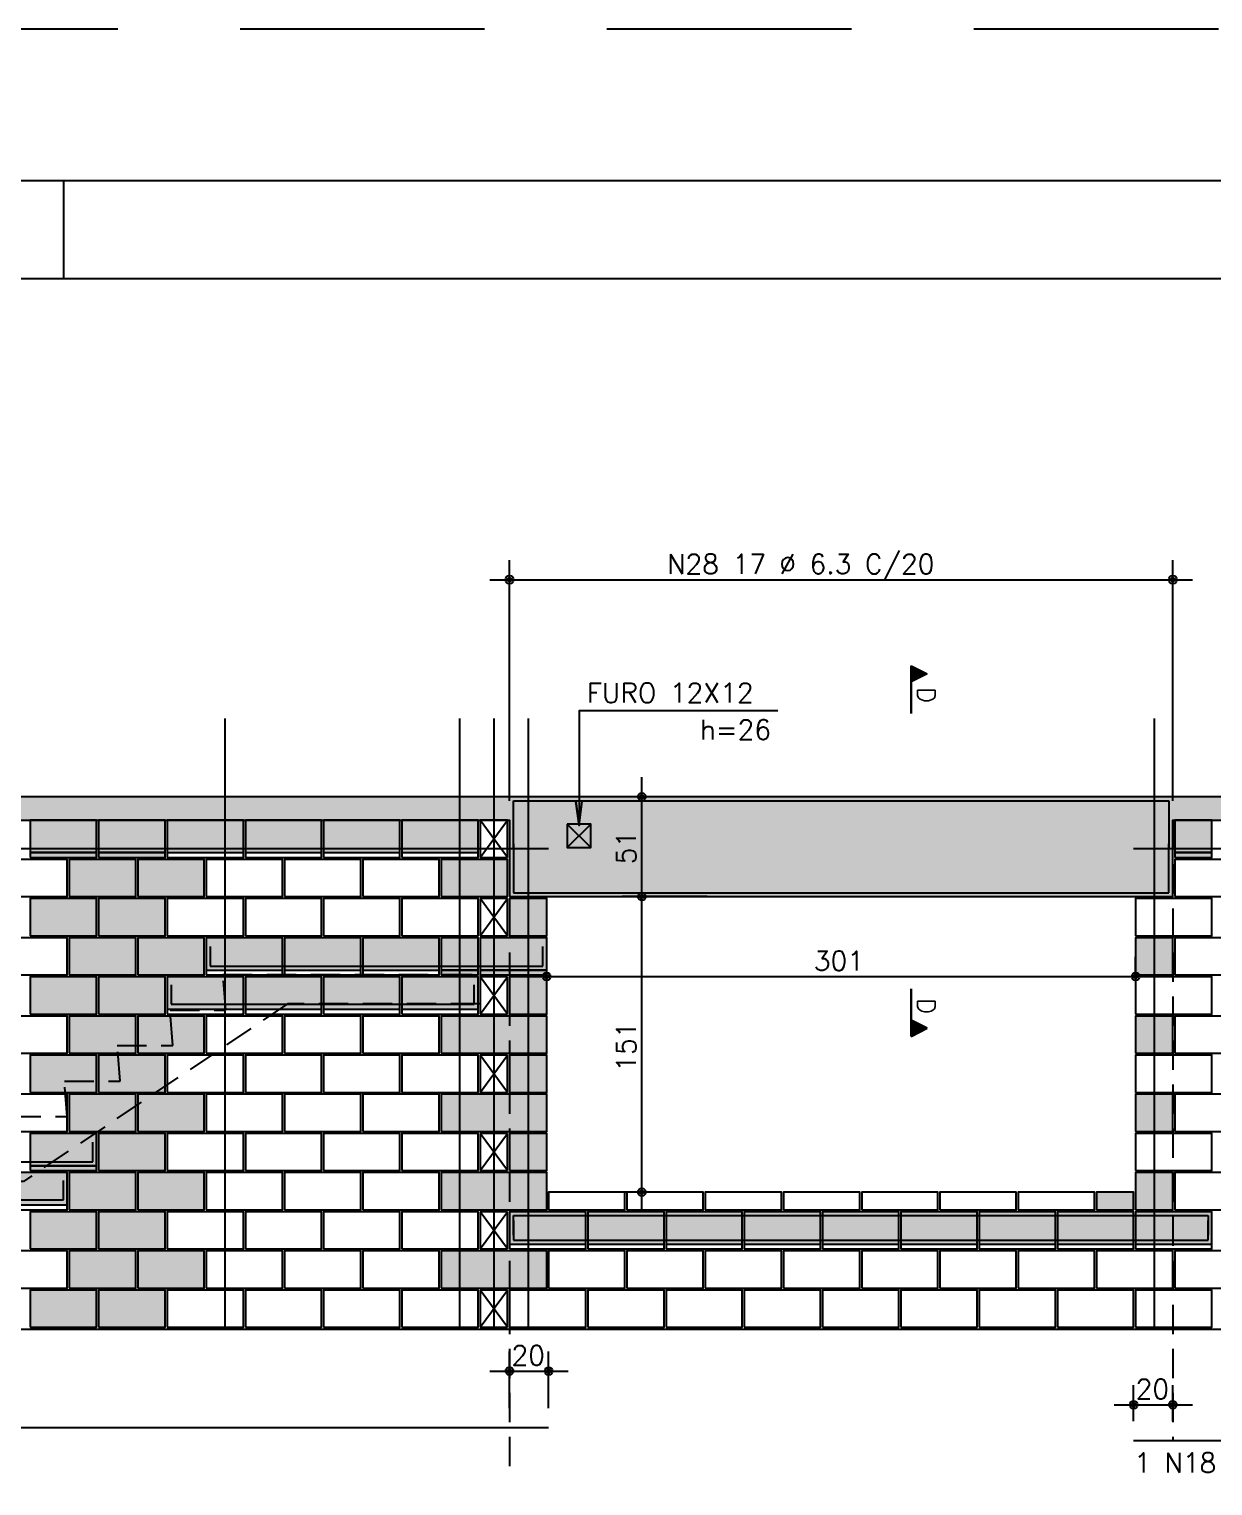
# Model space of a CAD drawing. Extents: x -3 to 120, y -1 to 61.
# Drawn here: x 33.04 to 45.14, y 46.36 to 61.24 of the extents above; entities that cross this region are included whole.
import ezdxf

# ---------------------------------------------------------------- set-up
doc = ezdxf.new("R2010")
doc.units = 0
doc.header["$MEASUREMENT"] = 0
doc.linetypes.add('ESTILO_TQS_0001', pattern=[0.45, 0.3, -0.15])
doc.linetypes.add('HIDDEN', pattern=[0.375, 0.25, -0.125])
doc.layers.get('0').update_dxf_attribs({"linetype": 'CONTINUOUS'})
doc.layers.get('Defpoints').update_dxf_attribs({"linetype": 'CONTINUOUS'})
for name, color, linetype in [('ARQ_FOLHA', 7, 'CONTINUOUS'), ('PENA_01', 1, 'CONTINUOUS'), ('PENA_02', 2, 'CONTINUOUS'), ('PENA_03', 3, 'CONTINUOUS'), ('PENA_05', 5, 'CONTINUOUS'), ('PENA_09', 254, 'CONTINUOUS'), ('PENA_11', 252, 'CONTINUOUS'), ('PENA_19', 240, 'CONTINUOUS'), ('PENA_21', 100, 'CONTINUOUS'), ('PENA_23', 50, 'CONTINUOUS')]:
    doc.layers.add(name, color=color, linetype=linetype)
doc.styles.get("Standard").update_dxf_attribs({"font": 'ROMANS.SHX'})

# ---------------------------------------------------------------- blocks, each defined once
blk = doc.blocks.new('FOLHA A1+1 - 1102 X 594')
at = {"layer": 'ARQ_FOLHA', "color": 1}
blk.add_line((-848.5, 584), (-848.5, 594), dxfattribs=at)
for points in [[(-1189, 0), (0, 0), (0, 594), (-1189, 594)], [(-1164, 10), (-10, 10), (-10, 584), (-1164, 584)]]:
    blk.add_lwpolyline(points, close=True, dxfattribs=at)
at = {"layer": 'Defpoints', "color": 8, "linetype": 'HIDDEN', "ltscale": 100}
blk.add_lwpolyline([(-1208.5, 609.5), (-1208.5, -15.5), (19.5, -15.5), (19.5, 609.5)], close=True, dxfattribs=at)

msp = doc.modelspace()

# ---------------------------------------------------------------- linework, layer by layer
at = {"layer": 'PENA_01', "linetype": 'Continuous'}
for p, q in [((37.95, 53.358), (37.95, 55.816)), ((44.73, 53.358), (44.73, 55.816)), ((37.75, 55.616), (44.93, 55.616)), ((39.303, 52.178), (39.303, 53.598)), ((39.691, 53.398), (39.103, 53.398)), ((38.54, 53.118), (38.78, 52.878)), ((38.78, 53.118), (38.54, 52.878)), ((33.05, 52.828), (33.73, 52.828)), ((33.75, 52.828), (34.43, 52.828)), ((34.45, 52.828), (35.23, 52.828)), ((35.25, 52.828), (36.03, 52.828)), ((36.05, 52.828), (36.83, 52.828)), ((36.85, 52.828), (37.63, 52.828)), ((44.75, 52.828), (45.13, 52.828)), ((39.303, 49.158), (39.303, 52.578)), ((39.972, 52.378), (39.103, 52.378)), ((39.595, 52.378), (39.103, 52.378)), ((38.33, 51.568), (38.33, 51.762)), ((44.35, 51.568), (44.35, 51.762)), ((34.85, 51.628), (35.63, 51.628)), ((35.65, 51.628), (36.43, 51.628)), ((36.45, 51.628), (37.23, 51.628)), ((37.25, 51.628), (37.63, 51.628)), ((37.65, 51.628), (38.33, 51.628)), ((38.13, 51.562), (44.55, 51.562)), ((34.45, 51.228), (35.23, 51.228)), ((35.25, 51.228), (36.03, 51.228)), ((36.05, 51.228), (36.83, 51.228)), ((36.85, 51.228), (37.63, 51.228)), ((33.05, 49.628), (33.73, 49.628)), ((39.567, 49.358), (39.103, 49.358)), ((32.65, 49.228), (33.43, 49.228)), ((37.95, 48.828), (38.73, 48.828)), ((38.75, 48.828), (39.53, 48.828)), ((39.55, 48.828), (40.33, 48.828)), ((40.35, 48.828), (41.13, 48.828)), ((41.15, 48.828), (41.93, 48.828)), ((41.95, 48.828), (42.73, 48.828)), ((42.75, 48.828), (43.53, 48.828)), ((43.55, 48.828), (44.33, 48.828)), ((44.35, 48.828), (45.13, 48.828)), ((37.95, 47.152), (37.95, 47.73)), ((38.35, 47.152), (38.35, 47.73)), ((37.75, 47.53), (38.55, 47.53)), ((44.33, 47.019), (44.33, 47.386)), ((44.73, 47.019), (44.73, 47.386)), ((44.13, 47.186), (44.93, 47.186))]:
    msp.add_line(p, q, dxfattribs=at)
at = {"layer": 'PENA_01', "linetype": 'ESTILO_TQS_0001'}
for p, q in [((37.95, 53.158), (37.95, 46.431)), ((44.73, 53.158), (44.73, 46.819))]:
    msp.add_line(p, q, dxfattribs=at)
at = {"layer": 'PENA_01', "linetype": 'Continuous'}
msp.add_lwpolyline([(38.54, 53.118), (38.54, 52.878), (38.78, 52.878), (38.78, 53.118), (38.54, 53.118)], dxfattribs=at)
at = {"layer": 'PENA_01', "linetype": 'ESTILO_TQS_0001'}
msp.add_lwpolyline([(35.681, 51.281), (32.981, 49.468), (30.23, 49.468), (30.23, 49.768), (32.89, 49.768), (32.86, 50.131), (33.43, 50.131), (33.4, 50.493), (33.97, 50.493), (33.94, 50.856), (34.51, 50.856), (34.48, 51.219), (35.05, 51.219), (35.02, 51.581), (37.65, 51.581), (37.65, 51.281), (35.681, 51.281)], dxfattribs=at)
at = {"layer": 'PENA_02', "linetype": 'Continuous'}
for p, q in [((37.93, 53.158), (37.65, 53.158)), ((37.65, 53.158), (37.65, 52.778)), ((37.93, 52.778), (37.93, 53.158)), ((37.65, 52.778), (37.93, 52.778)), ((37.93, 52.358), (37.65, 52.358)), ((37.65, 52.358), (37.65, 51.978)), ((37.93, 51.978), (37.93, 52.358)), ((37.65, 51.978), (37.93, 51.978)), ((37.93, 51.558), (37.65, 51.558)), ((37.65, 51.558), (37.65, 51.178)), ((37.93, 51.178), (37.93, 51.558)), ((37.65, 51.178), (37.93, 51.178)), ((37.93, 50.758), (37.65, 50.758)), ((37.65, 50.758), (37.65, 50.378)), ((37.93, 50.378), (37.93, 50.758)), ((37.65, 50.378), (37.93, 50.378)), ((37.93, 49.958), (37.65, 49.958)), ((37.65, 49.958), (37.65, 49.578)), ((37.93, 49.578), (37.93, 49.958)), ((37.65, 49.578), (37.93, 49.578)), ((37.93, 49.158), (37.65, 49.158)), ((37.65, 49.158), (37.65, 48.778)), ((37.93, 48.778), (37.93, 49.158)), ((37.65, 48.778), (37.93, 48.778)), ((37.93, 48.358), (37.65, 48.358)), ((37.65, 48.358), (37.65, 47.978)), ((37.93, 47.978), (37.93, 48.358)), ((5.33, 47.958), (53.63, 47.958)), ((37.65, 47.978), (37.93, 47.978))]:
    msp.add_line(p, q, dxfattribs=at)
for points in [[(37.95, 52.378), (44.73, 52.378), (44.73, 53.158), (47.15, 53.158), (47.15, 52.378), (52.13, 52.378), (52.13, 53.158), (53.63, 53.158), (53.63, 53.398), (5.33, 53.398), (5.33, 47.958), (5.93, 47.958), (5.93, 53.158), (37.95, 53.158), (37.95, 52.378)], [(33.05, 52.778), (33.73, 52.778), (33.73, 53.158), (33.05, 53.158), (33.05, 52.778)], [(33.75, 52.778), (34.43, 52.778), (34.43, 53.158), (33.75, 53.158), (33.75, 52.778)], [(34.45, 52.778), (35.23, 52.778), (35.23, 53.158), (34.45, 53.158), (34.45, 52.778)], [(35.25, 52.778), (36.03, 52.778), (36.03, 53.158), (35.25, 53.158), (35.25, 52.778)], [(36.05, 52.778), (36.83, 52.778), (36.83, 53.158), (36.05, 53.158), (36.05, 52.778)], [(36.85, 52.778), (37.63, 52.778), (37.63, 53.158), (36.85, 53.158), (36.85, 52.778)], [(44.75, 52.778), (45.13, 52.778), (45.13, 53.158), (44.75, 53.158), (44.75, 52.778)], [(32.65, 52.378), (33.43, 52.378), (33.43, 52.758), (32.65, 52.758), (32.65, 52.378)], [(33.45, 52.378), (34.13, 52.378), (34.13, 52.758), (33.45, 52.758), (33.45, 52.378)], [(34.15, 52.378), (34.83, 52.378), (34.83, 52.758), (34.15, 52.758), (34.15, 52.378)], [(34.85, 52.378), (35.63, 52.378), (35.63, 52.758), (34.85, 52.758), (34.85, 52.378)], [(35.65, 52.378), (36.43, 52.378), (36.43, 52.758), (35.65, 52.758), (35.65, 52.378)], [(36.45, 52.378), (37.23, 52.378), (37.23, 52.758), (36.45, 52.758), (36.45, 52.378)], [(37.25, 52.378), (37.93, 52.378), (37.93, 52.758), (37.25, 52.758), (37.25, 52.378)], [(44.75, 52.378), (45.53, 52.378), (45.53, 52.758), (44.75, 52.758), (44.75, 52.378)], [(33.05, 51.978), (33.73, 51.978), (33.73, 52.358), (33.05, 52.358), (33.05, 51.978)], [(33.75, 51.978), (34.43, 51.978), (34.43, 52.358), (33.75, 52.358), (33.75, 51.978)], [(34.45, 51.978), (35.23, 51.978), (35.23, 52.358), (34.45, 52.358), (34.45, 51.978)], [(35.25, 51.978), (36.03, 51.978), (36.03, 52.358), (35.25, 52.358), (35.25, 51.978)], [(36.05, 51.978), (36.83, 51.978), (36.83, 52.358), (36.05, 52.358), (36.05, 51.978)], [(36.85, 51.978), (37.63, 51.978), (37.63, 52.358), (36.85, 52.358), (36.85, 51.978)], [(37.95, 51.978), (38.33, 51.978), (38.33, 52.358), (37.95, 52.358), (37.95, 51.978)], [(44.35, 51.978), (45.13, 51.978), (45.13, 52.358), (44.35, 52.358), (44.35, 51.978)], [(32.65, 51.578), (33.43, 51.578), (33.43, 51.958), (32.65, 51.958), (32.65, 51.578)], [(33.45, 51.578), (34.13, 51.578), (34.13, 51.958), (33.45, 51.958), (33.45, 51.578)], [(34.15, 51.578), (34.83, 51.578), (34.83, 51.958), (34.15, 51.958), (34.15, 51.578)], [(34.85, 51.578), (35.63, 51.578), (35.63, 51.958), (34.85, 51.958), (34.85, 51.578)], [(35.65, 51.578), (36.43, 51.578), (36.43, 51.958), (35.65, 51.958), (35.65, 51.578)], [(36.45, 51.578), (37.23, 51.578), (37.23, 51.958), (36.45, 51.958), (36.45, 51.578)], [(37.25, 51.578), (37.63, 51.578), (37.63, 51.958), (37.25, 51.958), (37.25, 51.578)], [(37.65, 51.578), (38.33, 51.578), (38.33, 51.958), (37.65, 51.958), (37.65, 51.578)], [(44.35, 51.578), (44.73, 51.578), (44.73, 51.958), (44.35, 51.958), (44.35, 51.578)], [(44.75, 51.578), (45.53, 51.578), (45.53, 51.958), (44.75, 51.958), (44.75, 51.578)], [(33.05, 51.178), (33.73, 51.178), (33.73, 51.558), (33.05, 51.558), (33.05, 51.178)], [(33.75, 51.178), (34.43, 51.178), (34.43, 51.558), (33.75, 51.558), (33.75, 51.178)], [(34.45, 51.178), (35.23, 51.178), (35.23, 51.558), (34.45, 51.558), (34.45, 51.178)], [(35.25, 51.178), (36.03, 51.178), (36.03, 51.558), (35.25, 51.558), (35.25, 51.178)], [(36.05, 51.178), (36.83, 51.178), (36.83, 51.558), (36.05, 51.558), (36.05, 51.178)], [(36.85, 51.178), (37.63, 51.178), (37.63, 51.558), (36.85, 51.558), (36.85, 51.178)], [(37.95, 51.178), (38.33, 51.178), (38.33, 51.558), (37.95, 51.558), (37.95, 51.178)], [(44.35, 51.178), (45.13, 51.178), (45.13, 51.558), (44.35, 51.558), (44.35, 51.178)], [(32.65, 50.778), (33.43, 50.778), (33.43, 51.158), (32.65, 51.158), (32.65, 50.778)], [(33.45, 50.778), (34.13, 50.778), (34.13, 51.158), (33.45, 51.158), (33.45, 50.778)], [(34.15, 50.778), (34.83, 50.778), (34.83, 51.158), (34.15, 51.158), (34.15, 50.778)], [(34.85, 50.778), (35.63, 50.778), (35.63, 51.158), (34.85, 51.158), (34.85, 50.778)], [(35.65, 50.778), (36.43, 50.778), (36.43, 51.158), (35.65, 51.158), (35.65, 50.778)], [(36.45, 50.778), (37.23, 50.778), (37.23, 51.158), (36.45, 51.158), (36.45, 50.778)], [(37.25, 50.778), (38.33, 50.778), (38.33, 51.158), (37.25, 51.158), (37.25, 50.778)], [(44.35, 50.778), (44.73, 50.778), (44.73, 51.158), (44.35, 51.158), (44.35, 50.778)], [(44.75, 50.778), (45.53, 50.778), (45.53, 51.158), (44.75, 51.158), (44.75, 50.778)], [(33.05, 50.378), (33.73, 50.378), (33.73, 50.758), (33.05, 50.758), (33.05, 50.378)], [(33.75, 50.378), (34.43, 50.378), (34.43, 50.758), (33.75, 50.758), (33.75, 50.378)], [(34.45, 50.378), (35.23, 50.378), (35.23, 50.758), (34.45, 50.758), (34.45, 50.378)], [(35.25, 50.378), (36.03, 50.378), (36.03, 50.758), (35.25, 50.758), (35.25, 50.378)], [(36.05, 50.378), (36.83, 50.378), (36.83, 50.758), (36.05, 50.758), (36.05, 50.378)], [(36.85, 50.378), (37.63, 50.378), (37.63, 50.758), (36.85, 50.758), (36.85, 50.378)], [(37.95, 50.378), (38.33, 50.378), (38.33, 50.758), (37.95, 50.758), (37.95, 50.378)], [(44.35, 50.378), (45.13, 50.378), (45.13, 50.758), (44.35, 50.758), (44.35, 50.378)], [(32.65, 49.978), (33.43, 49.978), (33.43, 50.358), (32.65, 50.358), (32.65, 49.978)], [(33.45, 49.978), (34.13, 49.978), (34.13, 50.358), (33.45, 50.358), (33.45, 49.978)], [(34.15, 49.978), (34.83, 49.978), (34.83, 50.358), (34.15, 50.358), (34.15, 49.978)], [(34.85, 49.978), (35.63, 49.978), (35.63, 50.358), (34.85, 50.358), (34.85, 49.978)], [(35.65, 49.978), (36.43, 49.978), (36.43, 50.358), (35.65, 50.358), (35.65, 49.978)], [(36.45, 49.978), (37.23, 49.978), (37.23, 50.358), (36.45, 50.358), (36.45, 49.978)], [(37.25, 49.978), (38.33, 49.978), (38.33, 50.358), (37.25, 50.358), (37.25, 49.978)], [(44.35, 49.978), (44.73, 49.978), (44.73, 50.358), (44.35, 50.358), (44.35, 49.978)], [(44.75, 49.978), (45.53, 49.978), (45.53, 50.358), (44.75, 50.358), (44.75, 49.978)], [(33.05, 49.578), (33.73, 49.578), (33.73, 49.958), (33.05, 49.958), (33.05, 49.578)], [(33.75, 49.578), (34.43, 49.578), (34.43, 49.958), (33.75, 49.958), (33.75, 49.578)], [(34.45, 49.578), (35.23, 49.578), (35.23, 49.958), (34.45, 49.958), (34.45, 49.578)], [(35.25, 49.578), (36.03, 49.578), (36.03, 49.958), (35.25, 49.958), (35.25, 49.578)], [(36.05, 49.578), (36.83, 49.578), (36.83, 49.958), (36.05, 49.958), (36.05, 49.578)], [(36.85, 49.578), (37.63, 49.578), (37.63, 49.958), (36.85, 49.958), (36.85, 49.578)], [(37.95, 49.578), (38.33, 49.578), (38.33, 49.958), (37.95, 49.958), (37.95, 49.578)], [(44.35, 49.578), (45.13, 49.578), (45.13, 49.958), (44.35, 49.958), (44.35, 49.578)], [(32.65, 49.178), (33.43, 49.178), (33.43, 49.558), (32.65, 49.558), (32.65, 49.178)], [(33.45, 49.178), (34.13, 49.178), (34.13, 49.558), (33.45, 49.558), (33.45, 49.178)], [(34.15, 49.178), (34.83, 49.178), (34.83, 49.558), (34.15, 49.558), (34.15, 49.178)], [(34.85, 49.178), (35.63, 49.178), (35.63, 49.558), (34.85, 49.558), (34.85, 49.178)], [(35.65, 49.178), (36.43, 49.178), (36.43, 49.558), (35.65, 49.558), (35.65, 49.178)], [(36.45, 49.178), (37.23, 49.178), (37.23, 49.558), (36.45, 49.558), (36.45, 49.178)], [(37.25, 49.178), (38.33, 49.178), (38.33, 49.558), (37.25, 49.558), (37.25, 49.178)], [(44.35, 49.178), (44.73, 49.178), (44.73, 49.558), (44.35, 49.558), (44.35, 49.178)], [(44.75, 49.178), (45.53, 49.178), (45.53, 49.558), (44.75, 49.558), (44.75, 49.178)], [(38.35, 49.178), (39.13, 49.178), (39.13, 49.358), (38.35, 49.358), (38.35, 49.178)], [(39.15, 49.178), (39.93, 49.178), (39.93, 49.358), (39.15, 49.358), (39.15, 49.178)], [(39.95, 49.178), (40.73, 49.178), (40.73, 49.358), (39.95, 49.358), (39.95, 49.178)], [(40.75, 49.178), (41.53, 49.178), (41.53, 49.358), (40.75, 49.358), (40.75, 49.178)], [(41.55, 49.178), (42.33, 49.178), (42.33, 49.358), (41.55, 49.358), (41.55, 49.178)], [(42.35, 49.178), (43.13, 49.178), (43.13, 49.358), (42.35, 49.358), (42.35, 49.178)], [(43.15, 49.178), (43.93, 49.178), (43.93, 49.358), (43.15, 49.358), (43.15, 49.178)], [(43.95, 49.178), (44.33, 49.178), (44.33, 49.358), (43.95, 49.358), (43.95, 49.178)], [(33.05, 48.778), (33.73, 48.778), (33.73, 49.158), (33.05, 49.158), (33.05, 48.778)], [(33.75, 48.778), (34.43, 48.778), (34.43, 49.158), (33.75, 49.158), (33.75, 48.778)], [(34.45, 48.778), (35.23, 48.778), (35.23, 49.158), (34.45, 49.158), (34.45, 48.778)], [(35.25, 48.778), (36.03, 48.778), (36.03, 49.158), (35.25, 49.158), (35.25, 48.778)], [(36.05, 48.778), (36.83, 48.778), (36.83, 49.158), (36.05, 49.158), (36.05, 48.778)], [(36.85, 48.778), (37.63, 48.778), (37.63, 49.158), (36.85, 49.158), (36.85, 48.778)], [(37.95, 48.778), (38.73, 48.778), (38.73, 49.158), (37.95, 49.158), (37.95, 48.778)], [(38.75, 48.778), (39.53, 48.778), (39.53, 49.158), (38.75, 49.158), (38.75, 48.778)], [(39.55, 48.778), (40.33, 48.778), (40.33, 49.158), (39.55, 49.158), (39.55, 48.778)], [(40.35, 48.778), (41.13, 48.778), (41.13, 49.158), (40.35, 49.158), (40.35, 48.778)], [(41.15, 48.778), (41.93, 48.778), (41.93, 49.158), (41.15, 49.158), (41.15, 48.778)], [(41.95, 48.778), (42.73, 48.778), (42.73, 49.158), (41.95, 49.158), (41.95, 48.778)], [(42.75, 48.778), (43.53, 48.778), (43.53, 49.158), (42.75, 49.158), (42.75, 48.778)], [(43.55, 48.778), (44.33, 48.778), (44.33, 49.158), (43.55, 49.158), (43.55, 48.778)], [(44.35, 48.778), (45.13, 48.778), (45.13, 49.158), (44.35, 49.158), (44.35, 48.778)], [(32.65, 48.378), (33.43, 48.378), (33.43, 48.758), (32.65, 48.758), (32.65, 48.378)], [(33.45, 48.378), (34.13, 48.378), (34.13, 48.758), (33.45, 48.758), (33.45, 48.378)], [(34.15, 48.378), (34.83, 48.378), (34.83, 48.758), (34.15, 48.758), (34.15, 48.378)], [(34.85, 48.378), (35.63, 48.378), (35.63, 48.758), (34.85, 48.758), (34.85, 48.378)], [(35.65, 48.378), (36.43, 48.378), (36.43, 48.758), (35.65, 48.758), (35.65, 48.378)], [(36.45, 48.378), (37.23, 48.378), (37.23, 48.758), (36.45, 48.758), (36.45, 48.378)], [(37.25, 48.378), (38.33, 48.378), (38.33, 48.758), (37.25, 48.758), (37.25, 48.378)], [(38.35, 48.378), (39.13, 48.378), (39.13, 48.758), (38.35, 48.758), (38.35, 48.378)], [(39.15, 48.378), (39.93, 48.378), (39.93, 48.758), (39.15, 48.758), (39.15, 48.378)], [(39.95, 48.378), (40.73, 48.378), (40.73, 48.758), (39.95, 48.758), (39.95, 48.378)], [(40.75, 48.378), (41.53, 48.378), (41.53, 48.758), (40.75, 48.758), (40.75, 48.378)], [(41.55, 48.378), (42.33, 48.378), (42.33, 48.758), (41.55, 48.758), (41.55, 48.378)], [(42.35, 48.378), (43.13, 48.378), (43.13, 48.758), (42.35, 48.758), (42.35, 48.378)], [(43.15, 48.378), (43.93, 48.378), (43.93, 48.758), (43.15, 48.758), (43.15, 48.378)], [(43.95, 48.378), (44.73, 48.378), (44.73, 48.758), (43.95, 48.758), (43.95, 48.378)], [(44.75, 48.378), (45.53, 48.378), (45.53, 48.758), (44.75, 48.758), (44.75, 48.378)], [(33.05, 47.978), (33.73, 47.978), (33.73, 48.358), (33.05, 48.358), (33.05, 47.978)], [(33.75, 47.978), (34.43, 47.978), (34.43, 48.358), (33.75, 48.358), (33.75, 47.978)], [(34.45, 47.978), (35.23, 47.978), (35.23, 48.358), (34.45, 48.358), (34.45, 47.978)], [(35.25, 47.978), (36.03, 47.978), (36.03, 48.358), (35.25, 48.358), (35.25, 47.978)], [(36.05, 47.978), (36.83, 47.978), (36.83, 48.358), (36.05, 48.358), (36.05, 47.978)], [(36.85, 47.978), (37.63, 47.978), (37.63, 48.358), (36.85, 48.358), (36.85, 47.978)], [(37.95, 47.978), (38.73, 47.978), (38.73, 48.358), (37.95, 48.358), (37.95, 47.978)], [(38.75, 47.978), (39.53, 47.978), (39.53, 48.358), (38.75, 48.358), (38.75, 47.978)], [(39.55, 47.978), (40.33, 47.978), (40.33, 48.358), (39.55, 48.358), (39.55, 47.978)], [(40.35, 47.978), (41.13, 47.978), (41.13, 48.358), (40.35, 48.358), (40.35, 47.978)], [(41.15, 47.978), (41.93, 47.978), (41.93, 48.358), (41.15, 48.358), (41.15, 47.978)], [(41.95, 47.978), (42.73, 47.978), (42.73, 48.358), (41.95, 48.358), (41.95, 47.978)], [(42.75, 47.978), (43.53, 47.978), (43.53, 48.358), (42.75, 48.358), (42.75, 47.978)], [(43.55, 47.978), (44.33, 47.978), (44.33, 48.358), (43.55, 48.358), (43.55, 47.978)], [(44.35, 47.978), (45.13, 47.978), (45.13, 48.358), (44.35, 48.358), (44.35, 47.978)]]:
    msp.add_lwpolyline(points, dxfattribs=at)
for centre, radius in [((37.95, 55.616), 0.0416), ((37.95, 55.616), 0.0208), ((44.73, 55.616), 0.0416), ((44.73, 55.616), 0.0208), ((39.303, 53.398), 0.04), ((39.303, 53.398), 0.02), ((39.303, 52.378), 0.04), ((39.303, 52.378), 0.04), ((39.303, 52.378), 0.02), ((39.303, 52.378), 0.02), ((38.33, 51.562), 0.04), ((38.33, 51.562), 0.02), ((44.35, 51.562), 0.04), ((44.35, 51.562), 0.02), ((39.303, 49.358), 0.04), ((39.303, 49.358), 0.02), ((37.95, 47.53), 0.04), ((37.95, 47.53), 0.02), ((38.35, 47.53), 0.04), ((38.35, 47.53), 0.02), ((44.33, 47.186), 0.04), ((44.33, 47.186), 0.02), ((44.73, 47.186), 0.04), ((44.73, 47.186), 0.02)]:
    msp.add_circle(centre, radius, dxfattribs=at)
at = {"layer": 'PENA_03', "linetype": 'Continuous'}
for p, q in [((42.055, 54.25), (42.055, 54.737)), ((42.055, 54.737), (42.221, 54.654)), ((42.056, 54.736), (42.056, 54.572)), ((42.056, 54.736), (42.22, 54.654)), ((42.22, 54.654), (42.056, 54.572)), ((42.221, 54.654), (42.056, 54.571)), ((42.068, 54.73), (42.068, 54.577)), ((42.081, 54.724), (42.081, 54.583)), ((42.093, 54.717), (42.093, 54.59)), ((42.106, 54.711), (42.106, 54.596)), ((42.119, 54.705), (42.119, 54.603)), ((42.132, 54.698), (42.132, 54.609)), ((42.144, 54.692), (42.144, 54.615)), ((42.157, 54.686), (42.157, 54.622)), ((42.17, 54.679), (42.17, 54.628)), ((42.183, 54.673), (42.183, 54.635)), ((42.196, 54.666), (42.196, 54.641)), ((42.208, 54.66), (42.208, 54.647)), ((42.056, 54.571), (42.056, 54.25)), ((39.891, 53.398), (39.891, 53.398)), ((37.65, 52.778), (37.93, 53.158)), ((37.93, 52.778), (37.65, 53.158)), ((37.95, 53.158), (37.95, 53.158)), ((44.73, 53.158), (44.73, 53.158)), ((37.65, 51.978), (37.93, 52.358)), ((37.93, 51.978), (37.65, 52.358)), ((39.795, 52.378), (39.795, 52.378)), ((40.172, 52.378), (40.172, 52.378)), ((37.65, 51.178), (37.93, 51.558)), ((37.93, 51.178), (37.65, 51.558)), ((38.33, 51.368), (38.33, 51.368)), ((42.055, 51.437), (42.055, 50.95)), ((42.056, 51.116), (42.056, 51.437)), ((44.35, 51.368), (44.35, 51.368)), ((42.221, 51.033), (42.056, 51.116)), ((42.056, 50.951), (42.056, 51.115)), ((42.22, 51.033), (42.056, 51.115)), ((42.068, 50.957), (42.068, 51.11)), ((42.081, 50.963), (42.081, 51.103)), ((42.093, 50.969), (42.093, 51.097)), ((42.106, 50.976), (42.106, 51.091)), ((42.119, 50.982), (42.119, 51.084)), ((42.132, 50.989), (42.132, 51.078)), ((42.144, 50.995), (42.144, 51.072)), ((42.157, 51.001), (42.157, 51.065)), ((42.17, 51.008), (42.17, 51.059)), ((42.055, 50.95), (42.221, 51.033)), ((42.056, 50.951), (42.22, 51.033)), ((42.183, 51.014), (42.183, 51.052)), ((42.196, 51.02), (42.196, 51.046)), ((42.208, 51.027), (42.208, 51.04)), ((37.65, 50.378), (37.93, 50.758)), ((37.93, 50.378), (37.65, 50.758)), ((37.65, 49.578), (37.93, 49.958)), ((37.93, 49.578), (37.65, 49.958)), ((39.767, 49.358), (39.767, 49.358)), ((37.65, 48.778), (37.93, 49.158)), ((37.93, 48.778), (37.65, 49.158)), ((37.65, 47.978), (37.93, 48.358)), ((37.93, 47.978), (37.65, 48.358)), ((37.95, 46.952), (37.95, 46.952)), ((38.35, 46.952), (38.35, 46.952)), ((44.33, 46.819), (44.33, 46.819)), ((44.73, 46.819), (44.73, 46.819))]:
    msp.add_line(p, q, dxfattribs=at)
msp.add_lwpolyline([(40.694, 54.277), (38.661, 54.277), (38.661, 53.103), (38.628, 53.35), (38.661, 53.103), (38.694, 53.35)], dxfattribs=at)
at = {"layer": 'PENA_05', "linetype": 'Continuous'}
for p, q in [((37.99, 52.858), (37.99, 53.358)), ((37.99, 53.358), (44.69, 53.358)), ((44.69, 53.358), (44.69, 52.858)), ((19.596, 52.868), (38.35, 52.868)), ((37.99, 52.918), (37.99, 52.418)), ((44.33, 52.868), (47.55, 52.868)), ((44.69, 52.418), (44.69, 52.918)), ((37.99, 52.418), (44.69, 52.418)), ((34.89, 51.868), (34.89, 51.668)), ((38.29, 51.668), (38.29, 51.868)), ((34.89, 51.668), (38.29, 51.668)), ((34.49, 51.478), (34.49, 51.278)), ((37.59, 51.278), (37.59, 51.478)), ((34.49, 51.278), (37.59, 51.278)), ((33.69, 49.668), (33.69, 49.868)), ((29.99, 49.668), (33.69, 49.668)), ((33.39, 49.278), (33.39, 49.478)), ((29.99, 49.278), (33.39, 49.278)), ((37.99, 48.918), (37.99, 49.118)), ((37.99, 49.118), (45.09, 49.118)), ((45.09, 49.118), (45.09, 48.918)), ((37.99, 49.068), (37.99, 48.868)), ((45.09, 48.868), (45.09, 49.068)), ((37.99, 48.868), (45.09, 48.868)), ((19.596, 46.952), (38.35, 46.952)), ((44.33, 46.819), (47.55, 46.819))]:
    msp.add_line(p, q, dxfattribs=at)
for points in [[(35.04, 54.198), (35.04, 47.958)], [(37.44, 54.198), (37.44, 47.958)], [(37.79, 54.198), (37.79, 47.958)], [(38.14, 54.198), (38.14, 47.958)], [(44.54, 54.198), (44.54, 47.958)]]:
    msp.add_lwpolyline(points, dxfattribs=at)
at = {"layer": 'PENA_09', "linetype": 'Continuous'}
for points in [[(33.05, 52.828), (33.73, 52.828), (33.73, 53.158), (33.05, 53.158), (33.05, 52.828)], [(33.75, 52.828), (34.43, 52.828), (34.43, 53.158), (33.75, 53.158), (33.75, 52.828)], [(34.45, 52.828), (35.23, 52.828), (35.23, 53.158), (34.45, 53.158), (34.45, 52.828)], [(35.25, 52.828), (36.03, 52.828), (36.03, 53.158), (35.25, 53.158), (35.25, 52.828)], [(36.05, 52.828), (36.83, 52.828), (36.83, 53.158), (36.05, 53.158), (36.05, 52.828)], [(36.85, 52.828), (37.63, 52.828), (37.63, 53.158), (36.85, 53.158), (36.85, 52.828)], [(44.75, 52.828), (45.13, 52.828), (45.13, 53.158), (44.75, 53.158), (44.75, 52.828)], [(34.85, 51.628), (35.63, 51.628), (35.63, 51.958), (34.85, 51.958), (34.85, 51.628)], [(35.65, 51.628), (36.43, 51.628), (36.43, 51.958), (35.65, 51.958), (35.65, 51.628)], [(36.45, 51.628), (37.23, 51.628), (37.23, 51.958), (36.45, 51.958), (36.45, 51.628)], [(37.25, 51.628), (37.63, 51.628), (37.63, 51.958), (37.25, 51.958), (37.25, 51.628)], [(37.65, 51.628), (38.33, 51.628), (38.33, 51.958), (37.65, 51.958), (37.65, 51.628)], [(34.45, 51.228), (35.23, 51.228), (35.23, 51.558), (34.45, 51.558), (34.45, 51.228)], [(35.25, 51.228), (36.03, 51.228), (36.03, 51.558), (35.25, 51.558), (35.25, 51.228)], [(36.05, 51.228), (36.83, 51.228), (36.83, 51.558), (36.05, 51.558), (36.05, 51.228)], [(36.85, 51.228), (37.63, 51.228), (37.63, 51.558), (36.85, 51.558), (36.85, 51.228)], [(33.05, 49.628), (33.73, 49.628), (33.73, 49.958), (33.05, 49.958), (33.05, 49.628)], [(32.65, 49.228), (33.43, 49.228), (33.43, 49.558), (32.65, 49.558), (32.65, 49.228)], [(37.95, 48.828), (38.73, 48.828), (38.73, 49.158), (37.95, 49.158), (37.95, 48.828)], [(38.75, 48.828), (39.53, 48.828), (39.53, 49.158), (38.75, 49.158), (38.75, 48.828)], [(39.55, 48.828), (40.33, 48.828), (40.33, 49.158), (39.55, 49.158), (39.55, 48.828)], [(40.35, 48.828), (41.13, 48.828), (41.13, 49.158), (40.35, 49.158), (40.35, 48.828)], [(41.15, 48.828), (41.93, 48.828), (41.93, 49.158), (41.15, 49.158), (41.15, 48.828)], [(41.95, 48.828), (42.73, 48.828), (42.73, 49.158), (41.95, 49.158), (41.95, 48.828)], [(42.75, 48.828), (43.53, 48.828), (43.53, 49.158), (42.75, 49.158), (42.75, 48.828)], [(43.55, 48.828), (44.33, 48.828), (44.33, 49.158), (43.55, 49.158), (43.55, 48.828)], [(44.35, 48.828), (45.13, 48.828), (45.13, 49.158), (44.35, 49.158), (44.35, 48.828)]]:
    msp.add_lwpolyline(points, dxfattribs=at)
for points in [[(33.05, 52.828), (33.73, 52.828), (33.73, 53.158)], [(33.05, 52.828), (33.73, 53.158), (33.05, 53.158)], [(33.05, 52.828), (33.05, 53.158), (33.05, 52.828)], [(33.75, 52.828), (34.43, 52.828), (34.43, 53.158)], [(33.75, 52.828), (34.43, 53.158), (33.75, 53.158)], [(33.75, 52.828), (33.75, 53.158), (33.75, 52.828)], [(34.45, 52.828), (35.23, 52.828), (35.23, 53.158)], [(34.45, 52.828), (35.23, 53.158), (34.45, 53.158)], [(34.45, 52.828), (34.45, 53.158), (34.45, 52.828)], [(35.25, 52.828), (36.03, 52.828), (36.03, 53.158)], [(35.25, 52.828), (36.03, 53.158), (35.25, 53.158)], [(35.25, 52.828), (35.25, 53.158), (35.25, 52.828)], [(36.05, 52.828), (36.83, 52.828), (36.83, 53.158)], [(36.05, 52.828), (36.83, 53.158), (36.05, 53.158)], [(36.05, 52.828), (36.05, 53.158), (36.05, 52.828)], [(36.85, 52.828), (37.63, 52.828), (37.63, 53.158)], [(36.85, 52.828), (37.63, 53.158), (36.85, 53.158)], [(36.85, 52.828), (36.85, 53.158), (36.85, 52.828)], [(44.75, 52.828), (45.13, 52.828), (45.13, 53.158)], [(44.75, 52.828), (45.13, 53.158), (44.75, 53.158)], [(44.75, 52.828), (44.75, 53.158), (44.75, 52.828)], [(34.85, 51.628), (35.63, 51.628), (35.63, 51.958)], [(34.85, 51.628), (35.63, 51.958), (34.85, 51.958)], [(34.85, 51.628), (34.85, 51.958), (34.85, 51.628)], [(35.65, 51.628), (36.43, 51.628), (36.43, 51.958)], [(35.65, 51.628), (36.43, 51.958), (35.65, 51.958)], [(35.65, 51.628), (35.65, 51.958), (35.65, 51.628)], [(36.45, 51.628), (37.23, 51.628), (37.23, 51.958)], [(36.45, 51.628), (37.23, 51.958), (36.45, 51.958)], [(36.45, 51.628), (36.45, 51.958), (36.45, 51.628)], [(37.25, 51.628), (37.63, 51.628), (37.63, 51.958)], [(37.25, 51.628), (37.63, 51.958), (37.25, 51.958)], [(37.25, 51.628), (37.25, 51.958), (37.25, 51.628)], [(37.65, 51.628), (38.33, 51.628), (38.33, 51.958)], [(37.65, 51.628), (38.33, 51.958), (37.65, 51.958)], [(37.65, 51.628), (37.65, 51.958), (37.65, 51.628)], [(34.45, 51.228), (35.23, 51.228), (35.23, 51.558)], [(34.45, 51.228), (35.23, 51.558), (34.45, 51.558)], [(34.45, 51.228), (34.45, 51.558), (34.45, 51.228)], [(35.25, 51.228), (36.03, 51.228), (36.03, 51.558)], [(35.25, 51.228), (36.03, 51.558), (35.25, 51.558)], [(35.25, 51.228), (35.25, 51.558), (35.25, 51.228)], [(36.05, 51.228), (36.83, 51.228), (36.83, 51.558)], [(36.05, 51.228), (36.83, 51.558), (36.05, 51.558)], [(36.05, 51.228), (36.05, 51.558), (36.05, 51.228)], [(36.85, 51.228), (37.63, 51.228), (37.63, 51.558)], [(36.85, 51.228), (37.63, 51.558), (36.85, 51.558)], [(36.85, 51.228), (36.85, 51.558), (36.85, 51.228)], [(33.05, 49.628), (33.73, 49.628), (33.73, 49.958)], [(33.05, 49.628), (33.73, 49.958), (33.05, 49.958)], [(33.05, 49.628), (33.05, 49.958), (33.05, 49.628)], [(32.65, 49.228), (33.43, 49.228), (33.43, 49.558)], [(32.65, 49.228), (33.43, 49.558), (32.65, 49.558)], [(37.95, 48.828), (38.73, 48.828), (38.73, 49.158)], [(37.95, 48.828), (38.73, 49.158), (37.95, 49.158)], [(37.95, 48.828), (37.95, 49.158), (37.95, 48.828)], [(38.75, 48.828), (39.53, 48.828), (39.53, 49.158)], [(38.75, 48.828), (39.53, 49.158), (38.75, 49.158)], [(38.75, 48.828), (38.75, 49.158), (38.75, 48.828)], [(39.55, 48.828), (40.33, 48.828), (40.33, 49.158)], [(39.55, 48.828), (40.33, 49.158), (39.55, 49.158)], [(39.55, 48.828), (39.55, 49.158), (39.55, 48.828)], [(40.35, 48.828), (41.13, 48.828), (41.13, 49.158)], [(40.35, 48.828), (41.13, 49.158), (40.35, 49.158)], [(40.35, 48.828), (40.35, 49.158), (40.35, 48.828)], [(41.15, 48.828), (41.93, 48.828), (41.93, 49.158)], [(41.15, 48.828), (41.93, 49.158), (41.15, 49.158)], [(41.15, 48.828), (41.15, 49.158), (41.15, 48.828)], [(41.95, 48.828), (42.73, 48.828), (42.73, 49.158)], [(41.95, 48.828), (42.73, 49.158), (41.95, 49.158)], [(41.95, 48.828), (41.95, 49.158), (41.95, 48.828)], [(42.75, 48.828), (43.53, 48.828), (43.53, 49.158)], [(42.75, 48.828), (43.53, 49.158), (42.75, 49.158)], [(42.75, 48.828), (42.75, 49.158), (42.75, 48.828)], [(43.55, 48.828), (44.33, 48.828), (44.33, 49.158)], [(43.55, 48.828), (44.33, 49.158), (43.55, 49.158)], [(43.55, 48.828), (43.55, 49.158), (43.55, 48.828)], [(44.35, 48.828), (45.13, 48.828), (45.13, 49.158)], [(44.35, 48.828), (45.13, 49.158), (44.35, 49.158)], [(44.35, 48.828), (44.35, 49.158), (44.35, 48.828)]]:
    msp.add_solid(points, dxfattribs=at)
at = {"layer": 'PENA_11', "linetype": 'Continuous'}
for points in [[(53.63, 53.398), (5.33, 53.398), (5.93, 53.158)], [(53.63, 53.398), (5.93, 53.158), (37.95, 53.158)], [(53.63, 53.398), (37.95, 53.158), (44.73, 53.158)], [(53.63, 53.398), (44.73, 53.158), (47.15, 53.158)], [(37.95, 53.158), (37.95, 52.378), (44.73, 52.378)], [(37.95, 53.158), (44.73, 52.378), (44.73, 53.158)]]:
    msp.add_solid(points, dxfattribs=at)
at = {"layer": 'PENA_19', "linetype": 'Continuous'}
for points in [[(37.25, 50.778), (38.33, 50.778), (38.33, 51.158), (37.25, 51.158), (37.25, 50.778)], [(37.25, 49.978), (38.33, 49.978), (38.33, 50.358), (37.25, 50.358), (37.25, 49.978)], [(37.25, 49.178), (38.33, 49.178), (38.33, 49.558), (37.25, 49.558), (37.25, 49.178)], [(37.25, 48.378), (38.33, 48.378), (38.33, 48.758), (37.25, 48.758), (37.25, 48.378)]]:
    msp.add_lwpolyline(points, dxfattribs=at)
for points in [[(37.25, 50.778), (38.33, 50.778), (38.33, 51.158)], [(37.25, 50.778), (38.33, 51.158), (37.25, 51.158)], [(37.25, 50.778), (37.25, 51.158), (37.25, 50.778)], [(37.25, 49.978), (38.33, 49.978), (38.33, 50.358)], [(37.25, 49.978), (38.33, 50.358), (37.25, 50.358)], [(37.25, 49.978), (37.25, 50.358), (37.25, 49.978)], [(37.25, 49.178), (38.33, 49.178), (38.33, 49.558)], [(37.25, 49.178), (38.33, 49.558), (37.25, 49.558)], [(37.25, 49.178), (37.25, 49.558), (37.25, 49.178)], [(37.25, 48.378), (38.33, 48.378), (38.33, 48.758)], [(37.25, 48.378), (38.33, 48.758), (37.25, 48.758)], [(37.25, 48.378), (37.25, 48.758), (37.25, 48.378)]]:
    msp.add_solid(points, dxfattribs=at)
at = {"layer": 'PENA_21', "linetype": 'Continuous'}
for points in [[(33.05, 52.778), (33.73, 52.778), (33.73, 52.828), (33.05, 52.828), (33.05, 52.778)], [(33.45, 52.378), (34.13, 52.378), (34.13, 52.758), (33.45, 52.758), (33.45, 52.378)], [(33.75, 52.778), (34.43, 52.778), (34.43, 52.828), (33.75, 52.828), (33.75, 52.778)], [(34.15, 52.378), (34.83, 52.378), (34.83, 52.758), (34.15, 52.758), (34.15, 52.378)], [(37.25, 52.378), (37.93, 52.378), (37.93, 52.758), (37.25, 52.758), (37.25, 52.378)], [(33.05, 51.978), (33.73, 51.978), (33.73, 52.358), (33.05, 52.358), (33.05, 51.978)], [(33.75, 51.978), (34.43, 51.978), (34.43, 52.358), (33.75, 52.358), (33.75, 51.978)], [(33.45, 51.578), (34.13, 51.578), (34.13, 51.958), (33.45, 51.958), (33.45, 51.578)], [(34.15, 51.578), (34.83, 51.578), (34.83, 51.958), (34.15, 51.958), (34.15, 51.578)], [(33.05, 51.178), (33.73, 51.178), (33.73, 51.558), (33.05, 51.558), (33.05, 51.178)], [(33.75, 51.178), (34.43, 51.178), (34.43, 51.558), (33.75, 51.558), (33.75, 51.178)], [(37.65, 51.578), (38.33, 51.578), (38.33, 51.628), (37.65, 51.628), (37.65, 51.578)], [(33.45, 50.778), (34.13, 50.778), (34.13, 51.158), (33.45, 51.158), (33.45, 50.778)], [(34.15, 50.778), (34.83, 50.778), (34.83, 51.158), (34.15, 51.158), (34.15, 50.778)], [(33.05, 50.378), (33.73, 50.378), (33.73, 50.758), (33.05, 50.758), (33.05, 50.378)], [(33.75, 50.378), (34.43, 50.378), (34.43, 50.758), (33.75, 50.758), (33.75, 50.378)], [(33.45, 49.978), (34.13, 49.978), (34.13, 50.358), (33.45, 50.358), (33.45, 49.978)], [(34.15, 49.978), (34.83, 49.978), (34.83, 50.358), (34.15, 50.358), (34.15, 49.978)], [(33.75, 49.578), (34.43, 49.578), (34.43, 49.958), (33.75, 49.958), (33.75, 49.578)], [(33.05, 49.578), (33.73, 49.578), (33.73, 49.628), (33.05, 49.628), (33.05, 49.578)], [(33.45, 49.178), (34.13, 49.178), (34.13, 49.558), (33.45, 49.558), (33.45, 49.178)], [(34.15, 49.178), (34.83, 49.178), (34.83, 49.558), (34.15, 49.558), (34.15, 49.178)], [(33.05, 48.778), (33.73, 48.778), (33.73, 49.158), (33.05, 49.158), (33.05, 48.778)], [(33.75, 48.778), (34.43, 48.778), (34.43, 49.158), (33.75, 49.158), (33.75, 48.778)], [(33.45, 48.378), (34.13, 48.378), (34.13, 48.758), (33.45, 48.758), (33.45, 48.378)], [(34.15, 48.378), (34.83, 48.378), (34.83, 48.758), (34.15, 48.758), (34.15, 48.378)], [(33.05, 47.978), (33.73, 47.978), (33.73, 48.358), (33.05, 48.358), (33.05, 47.978)], [(33.75, 47.978), (34.43, 47.978), (34.43, 48.358), (33.75, 48.358), (33.75, 47.978)]]:
    msp.add_lwpolyline(points, dxfattribs=at)
for points in [[(33.05, 52.778), (33.73, 52.778), (33.73, 52.828)], [(33.05, 52.778), (33.73, 52.828), (33.05, 52.828)], [(33.05, 52.778), (33.05, 52.828), (33.05, 52.778)], [(33.45, 52.378), (34.13, 52.378), (34.13, 52.758)], [(33.45, 52.378), (34.13, 52.758), (33.45, 52.758)], [(33.45, 52.378), (33.45, 52.758), (33.45, 52.378)], [(33.75, 52.778), (34.43, 52.778), (34.43, 52.828)], [(33.75, 52.778), (34.43, 52.828), (33.75, 52.828)], [(33.75, 52.778), (33.75, 52.828), (33.75, 52.778)], [(34.15, 52.378), (34.83, 52.378), (34.83, 52.758)], [(34.15, 52.378), (34.83, 52.758), (34.15, 52.758)], [(34.15, 52.378), (34.15, 52.758), (34.15, 52.378)], [(37.25, 52.378), (37.93, 52.378), (37.93, 52.758)], [(37.25, 52.378), (37.93, 52.758), (37.25, 52.758)], [(37.25, 52.378), (37.25, 52.758), (37.25, 52.378)], [(33.05, 51.978), (33.73, 51.978), (33.73, 52.358)], [(33.05, 51.978), (33.73, 52.358), (33.05, 52.358)], [(33.05, 51.978), (33.05, 52.358), (33.05, 51.978)], [(33.75, 51.978), (34.43, 51.978), (34.43, 52.358)], [(33.75, 51.978), (34.43, 52.358), (33.75, 52.358)], [(33.75, 51.978), (33.75, 52.358), (33.75, 51.978)], [(33.45, 51.578), (34.13, 51.578), (34.13, 51.958)], [(33.45, 51.578), (34.13, 51.958), (33.45, 51.958)], [(33.45, 51.578), (33.45, 51.958), (33.45, 51.578)], [(34.15, 51.578), (34.83, 51.578), (34.83, 51.958)], [(34.15, 51.578), (34.83, 51.958), (34.15, 51.958)], [(34.15, 51.578), (34.15, 51.958), (34.15, 51.578)], [(33.05, 51.178), (33.73, 51.178), (33.73, 51.558)], [(33.05, 51.178), (33.73, 51.558), (33.05, 51.558)], [(33.05, 51.178), (33.05, 51.558), (33.05, 51.178)], [(33.75, 51.178), (34.43, 51.178), (34.43, 51.558)], [(33.75, 51.178), (34.43, 51.558), (33.75, 51.558)], [(33.75, 51.178), (33.75, 51.558), (33.75, 51.178)], [(37.65, 51.578), (38.33, 51.578), (38.33, 51.628)], [(37.65, 51.578), (38.33, 51.628), (37.65, 51.628)], [(37.65, 51.578), (37.65, 51.628), (37.65, 51.578)], [(33.45, 50.778), (34.13, 50.778), (34.13, 51.158)], [(33.45, 50.778), (34.13, 51.158), (33.45, 51.158)], [(33.45, 50.778), (33.45, 51.158), (33.45, 50.778)], [(34.15, 50.778), (34.83, 50.778), (34.83, 51.158)], [(34.15, 50.778), (34.83, 51.158), (34.15, 51.158)], [(34.15, 50.778), (34.15, 51.158), (34.15, 50.778)], [(33.05, 50.378), (33.73, 50.378), (33.73, 50.758)], [(33.05, 50.378), (33.73, 50.758), (33.05, 50.758)], [(33.05, 50.378), (33.05, 50.758), (33.05, 50.378)], [(33.75, 50.378), (34.43, 50.378), (34.43, 50.758)], [(33.75, 50.378), (34.43, 50.758), (33.75, 50.758)], [(33.75, 50.378), (33.75, 50.758), (33.75, 50.378)], [(33.45, 49.978), (34.13, 49.978), (34.13, 50.358)], [(33.45, 49.978), (34.13, 50.358), (33.45, 50.358)], [(33.45, 49.978), (33.45, 50.358), (33.45, 49.978)], [(34.15, 49.978), (34.83, 49.978), (34.83, 50.358)], [(34.15, 49.978), (34.83, 50.358), (34.15, 50.358)], [(34.15, 49.978), (34.15, 50.358), (34.15, 49.978)], [(33.75, 49.578), (34.43, 49.578), (34.43, 49.958)], [(33.75, 49.578), (34.43, 49.958), (33.75, 49.958)], [(33.75, 49.578), (33.75, 49.958), (33.75, 49.578)], [(33.05, 49.578), (33.73, 49.578), (33.73, 49.628)], [(33.05, 49.578), (33.73, 49.628), (33.05, 49.628)], [(33.05, 49.578), (33.05, 49.628), (33.05, 49.578)], [(33.45, 49.178), (34.13, 49.178), (34.13, 49.558)], [(33.45, 49.178), (34.13, 49.558), (33.45, 49.558)], [(33.45, 49.178), (33.45, 49.558), (33.45, 49.178)], [(34.15, 49.178), (34.83, 49.178), (34.83, 49.558)], [(34.15, 49.178), (34.83, 49.558), (34.15, 49.558)], [(34.15, 49.178), (34.15, 49.558), (34.15, 49.178)], [(33.05, 48.778), (33.73, 48.778), (33.73, 49.158)], [(33.05, 48.778), (33.73, 49.158), (33.05, 49.158)], [(33.05, 48.778), (33.05, 49.158), (33.05, 48.778)], [(33.75, 48.778), (34.43, 48.778), (34.43, 49.158)], [(33.75, 48.778), (34.43, 49.158), (33.75, 49.158)], [(33.75, 48.778), (33.75, 49.158), (33.75, 48.778)], [(33.45, 48.378), (34.13, 48.378), (34.13, 48.758)], [(33.45, 48.378), (34.13, 48.758), (33.45, 48.758)], [(33.45, 48.378), (33.45, 48.758), (33.45, 48.378)], [(34.15, 48.378), (34.83, 48.378), (34.83, 48.758)], [(34.15, 48.378), (34.83, 48.758), (34.15, 48.758)], [(34.15, 48.378), (34.15, 48.758), (34.15, 48.378)], [(33.05, 47.978), (33.73, 47.978), (33.73, 48.358)], [(33.05, 47.978), (33.73, 48.358), (33.05, 48.358)], [(33.05, 47.978), (33.05, 48.358), (33.05, 47.978)], [(33.75, 47.978), (34.43, 47.978), (34.43, 48.358)], [(33.75, 47.978), (34.43, 48.358), (33.75, 48.358)], [(33.75, 47.978), (33.75, 48.358), (33.75, 47.978)]]:
    msp.add_solid(points, dxfattribs=at)
at = {"layer": 'PENA_23', "linetype": 'Continuous'}
for points in [[(44.75, 52.778), (45.13, 52.778), (45.13, 52.828), (44.75, 52.828), (44.75, 52.778)], [(37.95, 51.978), (38.33, 51.978), (38.33, 52.358), (37.95, 52.358), (37.95, 51.978)], [(44.35, 51.578), (44.73, 51.578), (44.73, 51.958), (44.35, 51.958), (44.35, 51.578)], [(37.25, 51.578), (37.63, 51.578), (37.63, 51.628), (37.25, 51.628), (37.25, 51.578)], [(37.95, 51.178), (38.33, 51.178), (38.33, 51.558), (37.95, 51.558), (37.95, 51.178)], [(44.35, 50.778), (44.73, 50.778), (44.73, 51.158), (44.35, 51.158), (44.35, 50.778)], [(37.95, 50.378), (38.33, 50.378), (38.33, 50.758), (37.95, 50.758), (37.95, 50.378)], [(44.35, 49.978), (44.73, 49.978), (44.73, 50.358), (44.35, 50.358), (44.35, 49.978)], [(37.95, 49.578), (38.33, 49.578), (38.33, 49.958), (37.95, 49.958), (37.95, 49.578)], [(44.35, 49.178), (44.73, 49.178), (44.73, 49.558), (44.35, 49.558), (44.35, 49.178)], [(43.95, 49.178), (44.33, 49.178), (44.33, 49.358), (43.95, 49.358), (43.95, 49.178)], [(43.95, 49.178), (44.33, 49.178), (44.33, 49.358), (43.95, 49.358), (43.95, 49.178)]]:
    msp.add_lwpolyline(points, dxfattribs=at)
for points in [[(44.75, 52.778), (45.13, 52.778), (45.13, 52.828)], [(44.75, 52.778), (45.13, 52.828), (44.75, 52.828)], [(44.75, 52.778), (44.75, 52.828), (44.75, 52.778)], [(37.95, 51.978), (38.33, 51.978), (38.33, 52.358)], [(37.95, 51.978), (38.33, 52.358), (37.95, 52.358)], [(37.95, 51.978), (37.95, 52.358), (37.95, 51.978)], [(44.35, 51.578), (44.73, 51.578), (44.73, 51.958)], [(44.35, 51.578), (44.73, 51.958), (44.35, 51.958)], [(44.35, 51.578), (44.35, 51.958), (44.35, 51.578)], [(37.25, 51.578), (37.63, 51.578), (37.63, 51.628)], [(37.25, 51.578), (37.63, 51.628), (37.25, 51.628)], [(37.25, 51.578), (37.25, 51.628), (37.25, 51.578)], [(37.95, 51.178), (38.33, 51.178), (38.33, 51.558)], [(37.95, 51.178), (38.33, 51.558), (37.95, 51.558)], [(37.95, 51.178), (37.95, 51.558), (37.95, 51.178)], [(44.35, 50.778), (44.73, 50.778), (44.73, 51.158)], [(44.35, 50.778), (44.73, 51.158), (44.35, 51.158)], [(44.35, 50.778), (44.35, 51.158), (44.35, 50.778)], [(37.95, 50.378), (38.33, 50.378), (38.33, 50.758)], [(37.95, 50.378), (38.33, 50.758), (37.95, 50.758)], [(37.95, 50.378), (37.95, 50.758), (37.95, 50.378)], [(44.35, 49.978), (44.73, 49.978), (44.73, 50.358)], [(44.35, 49.978), (44.73, 50.358), (44.35, 50.358)], [(44.35, 49.978), (44.35, 50.358), (44.35, 49.978)], [(37.95, 49.578), (38.33, 49.578), (38.33, 49.958)], [(37.95, 49.578), (38.33, 49.958), (37.95, 49.958)], [(37.95, 49.578), (37.95, 49.958), (37.95, 49.578)], [(44.35, 49.178), (44.73, 49.178), (44.73, 49.558)], [(44.35, 49.178), (44.73, 49.558), (44.35, 49.558)], [(44.35, 49.178), (44.35, 49.558), (44.35, 49.178)], [(43.95, 49.178), (44.33, 49.178), (44.33, 49.358)], [(43.95, 49.178), (44.33, 49.358), (43.95, 49.358)], [(43.95, 49.178), (43.95, 49.358), (43.95, 49.178)], [(43.95, 49.178), (44.33, 49.178), (44.33, 49.358)], [(43.95, 49.178), (44.33, 49.358), (43.95, 49.358)], [(43.95, 49.178), (43.95, 49.358), (43.95, 49.178)]]:
    msp.add_solid(points, dxfattribs=at)

# ---------------------------------------------------------------- block references
at = {"xscale": 0.09999999999999938, "yscale": 0.09999999999999938, "zscale": 0.09999999999999938}
msp.add_blockref('FOLHA A1+1 - 1102 X 594', (118.246, 0.291), dxfattribs=at)

# ---------------------------------------------------------------- texts
at = {"layer": 'PENA_03', "linetype": 'Continuous'}
for s, p in [('N28 17 %%c 6.3 C/20', (39.56, 55.676)), ('FURO 12X12', (38.74, 54.36)), ('h=26', (39.895, 53.984)), ('301', (41.06, 51.622)), ('20', (37.97, 47.59)), ('20', (44.35, 47.246)), ('1 N18 %%c 10 C=161', (44.335, 46.493))]:
    msp.add_text(s, height=0.2, dxfattribs=at).set_placement(p)
for s, height, rotation, p in [('D', 0.18, 270, (42.122, 54.518)), ('51', 0.2, 90, (39.243, 52.708)), ('D', 0.18, 270, (42.122, 51.34)), ('151', 0.2, 90, (39.243, 50.588))]:
    msp.add_text(s, height=height, rotation=rotation, dxfattribs=at).set_placement(p)

doc.saveas('drawing.dxf')
